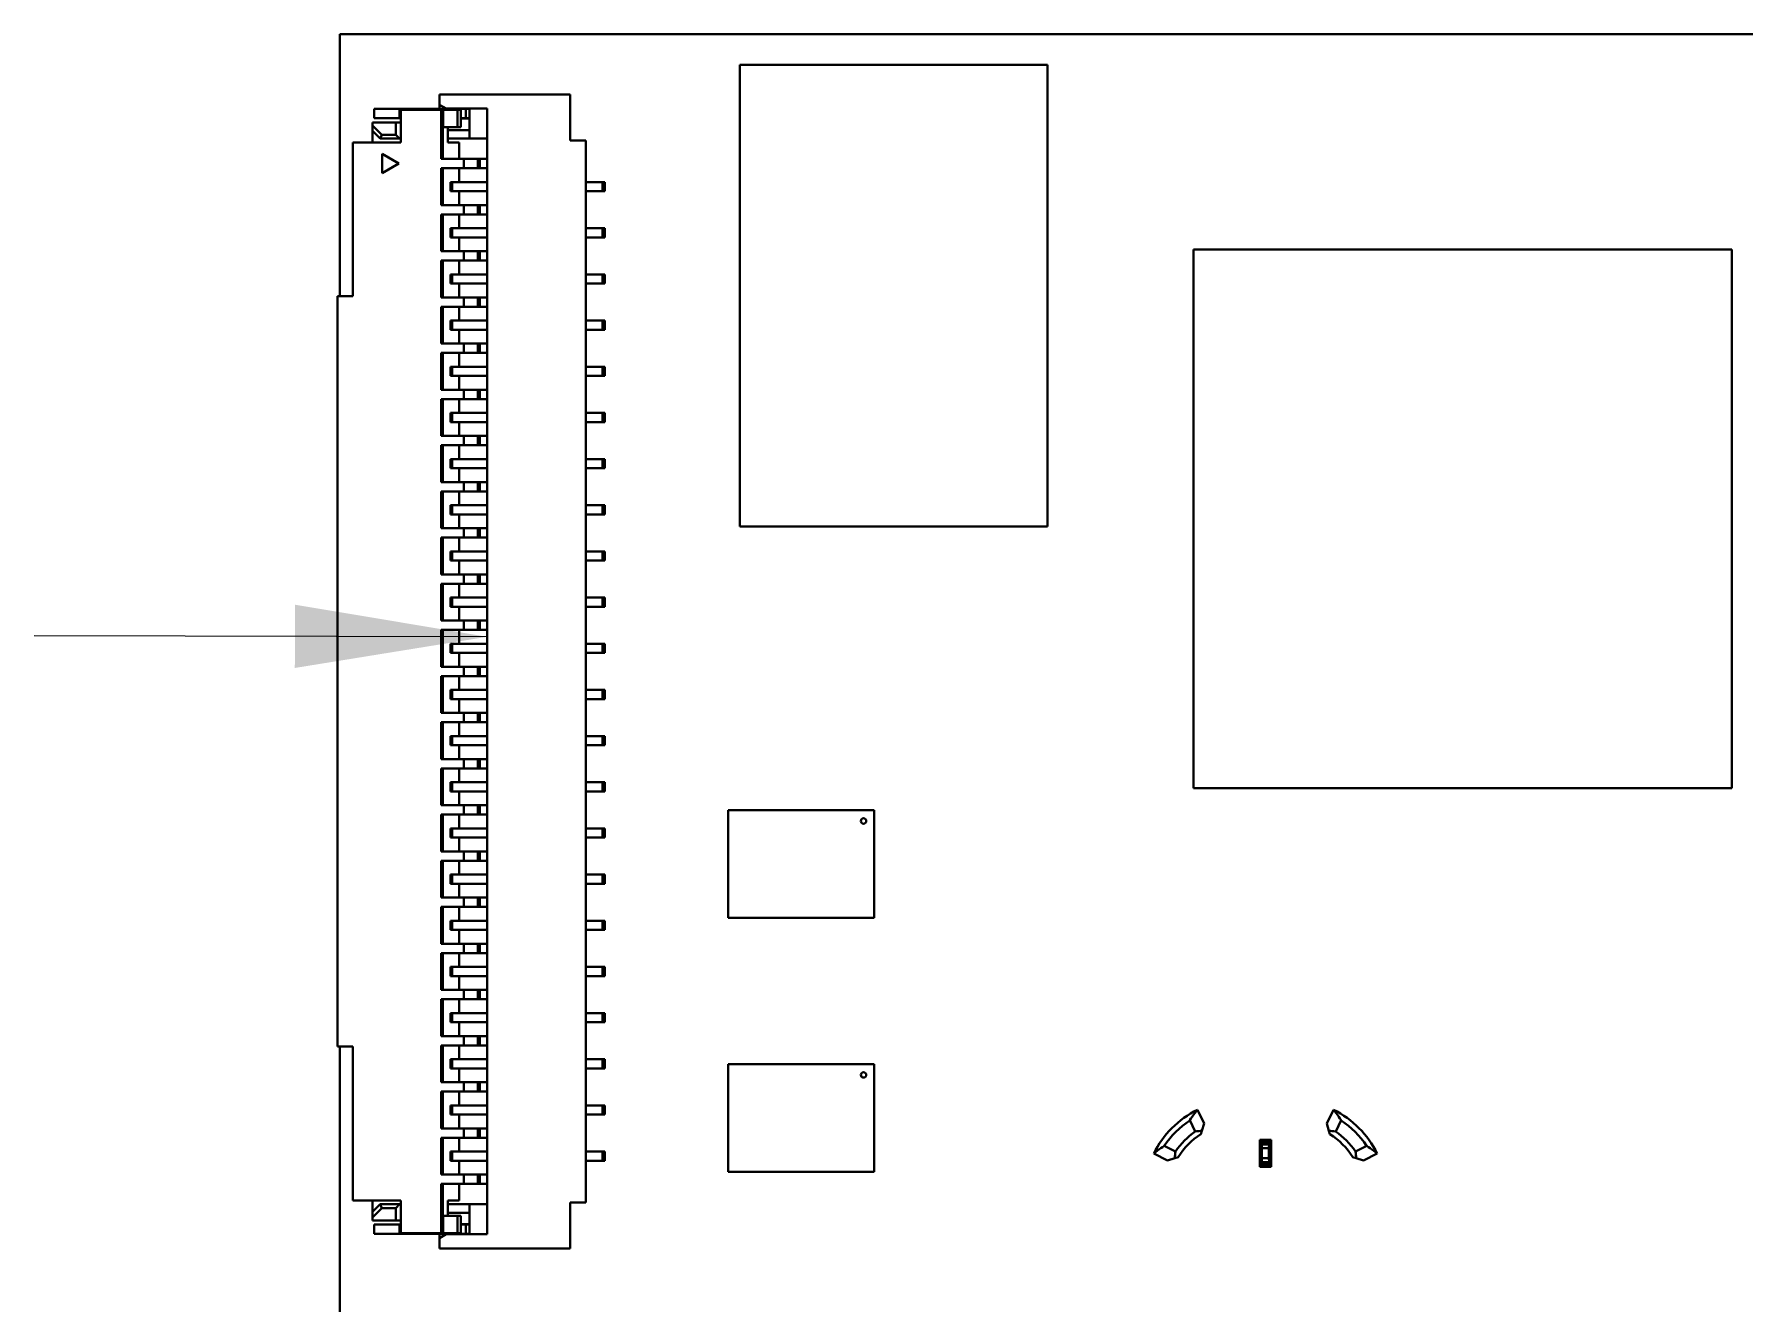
# Model space of a CAD drawing. Header units: millimetres. Extents: x 15 to 205, y 5 to 292.
# Drawn here: x 66.99 to 89.22, y 232.46 to 248.96 of the extents above; entities that cross this region are included whole.
import ezdxf

# ---------------------------------------------------------------- set-up
doc = ezdxf.new("R2010")
doc.units = ezdxf.units.MM
doc.layers.add('Annotations', color=7, linetype='Continuous')
doc.layers.add('Geometries', color=7, linetype='Continuous')
doc.dimstyles.new('ISO-25', dxfattribs={"dimtxt": 2.5, "dimasz": 2.5, "dimexe": 1.25, "dimexo": 0.625, "dimtad": 1, "dimtxsty": 'Standard', "dimcen": 2.5, "dimadec": 0, "dimazin": 0, "dimtfac": 1, "dimtmove": 0, "dimatfit": 3, "dimfxl": 1, "dimarcsym": 0})

msp = doc.modelspace()

# ---------------------------------------------------------------- linework, layer by layer
at = {"layer": 'Geometries', "linetype": 'Continuous', "lineweight": 40}
for p, q in [((70.957, 245.55), (70.957, 248.957)), ((70.957, 248.957), (94.957, 248.957)), ((80.157, 248.557), (76.157, 248.557)), ((76.157, 248.557), (76.157, 242.557)), ((80.157, 242.557), (80.157, 248.557)), ((72.255, 248.175), (73.955, 248.175)), ((72.255, 248.175), (72.255, 248.04)), ((73.955, 248.175), (73.955, 247.575)), ((71.734, 247.985), (71.405, 247.985)), ((71.405, 247.985), (71.405, 247.865)), ((71.734, 247.985), (71.762, 247.985)), ((71.734, 247.865), (71.734, 247.985)), ((71.762, 247.975), (71.75, 247.975)), ((71.75, 247.975), (71.75, 247.865)), ((71.893, 247.985), (71.762, 247.985)), ((71.762, 247.975), (71.762, 247.985)), ((71.893, 247.975), (71.762, 247.975)), ((71.893, 247.985), (71.922, 247.985)), ((71.893, 247.985), (71.893, 247.975)), ((71.922, 247.975), (71.893, 247.975)), ((72.255, 247.985), (71.922, 247.985)), ((71.922, 247.985), (71.922, 247.975)), ((72.276, 247.975), (71.922, 247.975)), ((72.255, 247.985), (72.255, 248.04)), ((72.255, 248.04), (72.342, 247.99)), ((72.342, 247.985), (72.255, 247.985)), ((72.299, 247.975), (72.276, 247.975)), ((72.276, 247.975), (72.276, 247.335)), ((72.303, 247.975), (72.299, 247.975)), ((72.3, 247.335), (72.299, 247.975)), ((72.488, 247.975), (72.303, 247.975)), ((72.303, 247.975), (72.303, 247.75)), ((72.342, 247.985), (72.342, 247.99)), ((72.645, 247.99), (72.342, 247.99)), ((72.504, 247.985), (72.342, 247.985)), ((72.504, 247.975), (72.488, 247.975)), ((72.488, 247.975), (72.488, 247.75)), ((72.596, 247.985), (72.504, 247.985)), ((72.504, 247.985), (72.504, 247.975)), ((72.53, 247.975), (72.504, 247.975)), ((72.53, 247.975), (72.53, 247.865)), ((72.645, 247.985), (72.596, 247.985)), ((72.596, 247.985), (72.596, 247.865)), ((72.875, 247.99), (72.645, 247.99)), ((72.645, 247.985), (72.645, 247.99)), ((72.645, 247.865), (72.645, 247.985)), ((72.875, 247.99), (72.875, 247.6)), ((71.385, 247.81), (71.685, 247.81)), ((71.385, 247.81), (71.385, 247.771)), ((71.385, 247.771), (71.506, 247.65)), ((71.385, 247.7), (71.385, 247.771)), ((71.734, 247.865), (71.405, 247.865)), ((71.685, 247.65), (71.685, 247.81)), ((71.685, 247.81), (71.75, 247.81)), ((71.75, 247.865), (71.734, 247.865)), ((71.75, 247.865), (71.75, 247.81)), ((71.75, 247.81), (71.75, 247.6)), ((72.361, 247.75), (72.303, 247.75)), ((72.488, 247.75), (72.361, 247.75)), ((72.361, 247.75), (72.361, 247.71)), ((72.53, 247.75), (72.488, 247.75)), ((72.596, 247.865), (72.53, 247.865)), ((72.53, 247.865), (72.53, 247.86)), ((72.645, 247.86), (72.53, 247.86)), ((72.53, 247.86), (72.53, 247.75)), ((72.645, 247.865), (72.596, 247.865)), ((72.645, 247.86), (72.645, 247.865)), ((72.645, 247.71), (72.645, 247.86)), ((71.385, 247.55), (71.128, 247.55)), ((71.128, 247.55), (71.128, 245.55)), ((71.385, 247.55), (71.385, 247.7)), ((71.385, 247.7), (71.485, 247.6)), ((71.75, 247.55), (71.385, 247.55)), ((71.485, 247.6), (71.506, 247.65)), ((71.735, 247.6), (71.485, 247.6)), ((71.685, 247.65), (71.506, 247.65)), ((71.685, 247.65), (71.735, 247.6)), ((71.735, 247.6), (71.75, 247.6)), ((71.75, 247.6), (71.75, 247.55)), ((72.361, 247.71), (72.361, 247.6)), ((72.361, 247.71), (72.645, 247.71)), ((72.361, 247.6), (72.645, 247.6)), ((72.361, 247.6), (72.361, 247.55)), ((72.51, 247.55), (72.361, 247.55)), ((72.51, 247.55), (72.51, 247.335)), ((72.645, 247.6), (72.645, 247.71)), ((72.645, 247.6), (72.875, 247.6)), ((72.875, 247.6), (72.875, 247.335)), ((74.155, 247.575), (73.955, 247.575)), ((74.155, 247.035), (74.155, 247.575)), ((71.51, 247.4), (71.51, 247.15)), ((71.727, 247.275), (71.51, 247.4)), ((72.3, 247.335), (72.276, 247.335)), ((72.51, 247.335), (72.3, 247.335)), ((72.573, 247.335), (72.51, 247.335)), ((72.752, 247.335), (72.573, 247.335)), ((72.573, 247.335), (72.573, 247.215)), ((72.778, 247.335), (72.752, 247.335)), ((72.752, 247.335), (72.752, 247.215)), ((72.875, 247.335), (72.778, 247.335)), ((72.778, 247.335), (72.778, 247.215)), ((72.875, 247.335), (72.875, 247.215)), ((71.51, 247.15), (71.727, 247.275)), ((72.276, 247.215), (72.276, 246.735)), ((72.3, 247.215), (72.276, 247.215)), ((72.3, 246.735), (72.3, 247.215)), ((72.51, 247.215), (72.3, 247.215)), ((72.573, 247.215), (72.51, 247.215)), ((72.51, 247.215), (72.51, 247.035)), ((72.752, 247.215), (72.573, 247.215)), ((72.778, 247.215), (72.752, 247.215)), ((72.875, 247.215), (72.778, 247.215)), ((72.875, 247.215), (72.875, 247.035)), ((72.42, 247.035), (72.398, 247.035)), ((72.398, 247.035), (72.398, 246.915)), ((72.42, 246.915), (72.398, 246.915)), ((72.51, 247.035), (72.42, 247.035)), ((72.42, 247.035), (72.42, 246.915)), ((72.51, 246.915), (72.42, 246.915)), ((72.875, 247.035), (72.51, 247.035)), ((72.875, 246.915), (72.51, 246.915)), ((72.51, 246.915), (72.51, 246.735)), ((72.875, 247.035), (72.875, 246.915)), ((72.875, 246.915), (72.875, 246.735)), ((74.155, 246.915), (74.155, 247.035)), ((74.372, 247.035), (74.155, 247.035)), ((74.372, 246.915), (74.155, 246.915)), ((74.155, 246.435), (74.155, 246.915)), ((74.405, 247.035), (74.372, 247.035)), ((74.372, 247.035), (74.372, 246.915)), ((74.405, 246.915), (74.372, 246.915)), ((74.405, 247.035), (74.405, 246.915)), ((72.3, 246.735), (72.276, 246.735)), ((72.3, 246.615), (72.276, 246.615)), ((72.276, 246.615), (72.276, 246.135)), ((72.51, 246.735), (72.3, 246.735)), ((72.3, 246.135), (72.3, 246.615)), ((72.51, 246.615), (72.3, 246.615)), ((72.573, 246.735), (72.51, 246.735)), ((72.573, 246.615), (72.51, 246.615)), ((72.51, 246.615), (72.51, 246.435)), ((72.752, 246.735), (72.573, 246.735)), ((72.573, 246.735), (72.573, 246.615)), ((72.752, 246.615), (72.573, 246.615)), ((72.778, 246.735), (72.752, 246.735)), ((72.752, 246.735), (72.752, 246.615)), ((72.778, 246.615), (72.752, 246.615)), ((72.875, 246.735), (72.778, 246.735)), ((72.778, 246.735), (72.778, 246.615)), ((72.875, 246.615), (72.778, 246.615)), ((72.875, 246.735), (72.875, 246.615)), ((72.875, 246.615), (72.875, 246.435)), ((72.42, 246.435), (72.398, 246.435)), ((72.398, 246.435), (72.398, 246.315)), ((72.51, 246.435), (72.42, 246.435)), ((72.42, 246.435), (72.42, 246.315)), ((72.875, 246.435), (72.51, 246.435)), ((72.875, 246.435), (72.875, 246.315)), ((74.372, 246.435), (74.155, 246.435)), ((74.155, 246.315), (74.155, 246.435)), ((74.405, 246.435), (74.372, 246.435)), ((74.372, 246.435), (74.372, 246.315)), ((74.405, 246.435), (74.405, 246.315)), ((72.42, 246.315), (72.398, 246.315)), ((72.51, 246.315), (72.42, 246.315)), ((72.875, 246.315), (72.51, 246.315)), ((72.51, 246.315), (72.51, 246.135)), ((72.875, 246.315), (72.875, 246.135)), ((74.372, 246.315), (74.155, 246.315)), ((74.155, 245.835), (74.155, 246.315)), ((74.405, 246.315), (74.372, 246.315)), ((72.3, 246.135), (72.276, 246.135)), ((72.276, 246.015), (72.276, 245.535)), ((72.3, 246.015), (72.276, 246.015)), ((72.51, 246.135), (72.3, 246.135)), ((72.3, 245.535), (72.3, 246.015)), ((72.51, 246.015), (72.3, 246.015)), ((72.573, 246.135), (72.51, 246.135)), ((72.573, 246.015), (72.51, 246.015)), ((72.51, 246.015), (72.51, 245.835)), ((72.752, 246.135), (72.573, 246.135)), ((72.573, 246.135), (72.573, 246.015)), ((72.752, 246.015), (72.573, 246.015)), ((72.778, 246.135), (72.752, 246.135)), ((72.752, 246.135), (72.752, 246.015)), ((72.778, 246.015), (72.752, 246.015)), ((72.875, 246.135), (72.778, 246.135)), ((72.778, 246.135), (72.778, 246.015)), ((72.875, 246.015), (72.778, 246.015)), ((72.875, 246.135), (72.875, 246.015)), ((72.875, 246.015), (72.875, 245.835)), ((82.057, 246.157), (82.057, 239.157)), ((89.057, 246.157), (82.057, 246.157)), ((89.057, 239.157), (89.057, 246.157)), ((72.398, 245.835), (72.398, 245.715)), ((72.42, 245.835), (72.398, 245.835)), ((72.42, 245.835), (72.42, 245.715)), ((72.51, 245.835), (72.42, 245.835)), ((72.875, 245.835), (72.51, 245.835)), ((72.875, 245.835), (72.875, 245.715)), ((74.372, 245.835), (74.155, 245.835)), ((74.155, 245.715), (74.155, 245.835)), ((74.405, 245.835), (74.372, 245.835)), ((74.372, 245.835), (74.372, 245.715)), ((74.405, 245.835), (74.405, 245.715)), ((70.928, 245.55), (70.957, 245.55)), ((70.928, 245.55), (70.928, 235.8)), ((70.957, 245.55), (71.128, 245.55)), ((72.3, 245.535), (72.276, 245.535)), ((72.51, 245.535), (72.3, 245.535)), ((72.42, 245.715), (72.398, 245.715)), ((72.51, 245.715), (72.42, 245.715)), ((72.875, 245.715), (72.51, 245.715)), ((72.51, 245.715), (72.51, 245.535)), ((72.573, 245.535), (72.51, 245.535)), ((72.573, 245.535), (72.573, 245.415)), ((72.752, 245.535), (72.573, 245.535)), ((72.778, 245.535), (72.752, 245.535)), ((72.752, 245.535), (72.752, 245.415)), ((72.875, 245.535), (72.778, 245.535)), ((72.778, 245.535), (72.778, 245.415)), ((72.875, 245.715), (72.875, 245.535)), ((72.875, 245.535), (72.875, 245.415)), ((74.155, 245.235), (74.155, 245.715)), ((74.372, 245.715), (74.155, 245.715)), ((74.405, 245.715), (74.372, 245.715)), ((72.276, 245.415), (72.276, 244.935)), ((72.3, 245.415), (72.276, 245.415)), ((72.51, 245.415), (72.3, 245.415)), ((72.3, 244.935), (72.3, 245.415)), ((72.573, 245.415), (72.51, 245.415)), ((72.51, 245.415), (72.51, 245.235)), ((72.752, 245.415), (72.573, 245.415)), ((72.778, 245.415), (72.752, 245.415)), ((72.875, 245.415), (72.778, 245.415)), ((72.875, 245.415), (72.875, 245.235)), ((72.42, 245.235), (72.398, 245.235)), ((72.398, 245.235), (72.398, 245.115)), ((72.42, 245.115), (72.398, 245.115)), ((72.42, 245.235), (72.42, 245.115)), ((72.51, 245.235), (72.42, 245.235)), ((72.51, 245.115), (72.42, 245.115)), ((72.875, 245.235), (72.51, 245.235)), ((72.875, 245.115), (72.51, 245.115)), ((72.51, 245.115), (72.51, 244.935)), ((72.875, 245.235), (72.875, 245.115)), ((72.875, 245.115), (72.875, 244.935)), ((74.372, 245.235), (74.155, 245.235)), ((74.155, 245.115), (74.155, 245.235)), ((74.372, 245.115), (74.155, 245.115)), ((74.155, 244.635), (74.155, 245.115)), ((74.405, 245.235), (74.372, 245.235)), ((74.372, 245.235), (74.372, 245.115)), ((74.405, 245.115), (74.372, 245.115)), ((74.405, 245.235), (74.405, 245.115)), ((72.3, 244.935), (72.276, 244.935)), ((72.51, 244.935), (72.3, 244.935)), ((72.573, 244.935), (72.51, 244.935)), ((72.573, 244.935), (72.573, 244.815)), ((72.752, 244.935), (72.573, 244.935)), ((72.778, 244.935), (72.752, 244.935)), ((72.752, 244.935), (72.752, 244.815)), ((72.875, 244.935), (72.778, 244.935)), ((72.778, 244.935), (72.778, 244.815)), ((72.875, 244.935), (72.875, 244.815)), ((72.276, 244.815), (72.276, 244.335)), ((72.3, 244.815), (72.276, 244.815)), ((72.51, 244.815), (72.3, 244.815)), ((72.3, 244.335), (72.3, 244.815)), ((72.42, 244.635), (72.398, 244.635)), ((72.398, 244.635), (72.398, 244.515)), ((72.51, 244.635), (72.42, 244.635)), ((72.42, 244.635), (72.42, 244.515)), ((72.573, 244.815), (72.51, 244.815)), ((72.51, 244.815), (72.51, 244.635)), ((72.875, 244.635), (72.51, 244.635)), ((72.752, 244.815), (72.573, 244.815)), ((72.778, 244.815), (72.752, 244.815)), ((72.875, 244.815), (72.778, 244.815)), ((72.875, 244.815), (72.875, 244.635)), ((72.875, 244.635), (72.875, 244.515)), ((74.372, 244.635), (74.155, 244.635)), ((74.155, 244.515), (74.155, 244.635)), ((74.405, 244.635), (74.372, 244.635)), ((74.372, 244.635), (74.372, 244.515)), ((74.405, 244.635), (74.405, 244.515)), ((72.42, 244.515), (72.398, 244.515)), ((72.51, 244.515), (72.42, 244.515)), ((72.51, 244.515), (72.51, 244.335)), ((72.875, 244.515), (72.51, 244.515)), ((72.875, 244.515), (72.875, 244.335)), ((74.372, 244.515), (74.155, 244.515)), ((74.155, 244.035), (74.155, 244.515)), ((74.405, 244.515), (74.372, 244.515)), ((72.3, 244.335), (72.276, 244.335)), ((72.3, 244.215), (72.276, 244.215)), ((72.276, 244.215), (72.276, 243.735)), ((72.51, 244.335), (72.3, 244.335)), ((72.3, 243.735), (72.3, 244.215)), ((72.51, 244.215), (72.3, 244.215)), ((72.573, 244.335), (72.51, 244.335)), ((72.573, 244.215), (72.51, 244.215)), ((72.51, 244.215), (72.51, 244.035)), ((72.752, 244.335), (72.573, 244.335)), ((72.573, 244.335), (72.573, 244.215)), ((72.752, 244.215), (72.573, 244.215)), ((72.778, 244.335), (72.752, 244.335)), ((72.752, 244.335), (72.752, 244.215)), ((72.778, 244.215), (72.752, 244.215)), ((72.778, 244.335), (72.778, 244.215)), ((72.875, 244.335), (72.778, 244.335)), ((72.875, 244.215), (72.778, 244.215)), ((72.875, 244.335), (72.875, 244.215)), ((72.875, 244.215), (72.875, 244.035)), ((72.42, 244.035), (72.398, 244.035)), ((72.398, 244.035), (72.398, 243.915)), ((72.51, 244.035), (72.42, 244.035)), ((72.42, 244.035), (72.42, 243.915)), ((72.875, 244.035), (72.51, 244.035)), ((72.875, 244.035), (72.875, 243.915)), ((74.372, 244.035), (74.155, 244.035)), ((74.155, 243.915), (74.155, 244.035)), ((74.372, 244.035), (74.372, 243.915)), ((74.405, 244.035), (74.372, 244.035)), ((74.405, 244.035), (74.405, 243.915)), ((72.3, 243.735), (72.276, 243.735)), ((72.51, 243.735), (72.3, 243.735)), ((72.42, 243.915), (72.398, 243.915)), ((72.51, 243.915), (72.42, 243.915)), ((72.875, 243.915), (72.51, 243.915)), ((72.51, 243.915), (72.51, 243.735)), ((72.573, 243.735), (72.51, 243.735)), ((72.752, 243.735), (72.573, 243.735)), ((72.573, 243.735), (72.573, 243.615)), ((72.778, 243.735), (72.752, 243.735)), ((72.752, 243.735), (72.752, 243.615)), ((72.778, 243.735), (72.778, 243.615)), ((72.875, 243.735), (72.778, 243.735)), ((72.875, 243.915), (72.875, 243.735)), ((72.875, 243.735), (72.875, 243.615)), ((74.372, 243.915), (74.155, 243.915)), ((74.155, 243.435), (74.155, 243.915)), ((74.405, 243.915), (74.372, 243.915)), ((72.276, 243.615), (72.276, 243.135)), ((72.3, 243.615), (72.276, 243.615)), ((72.3, 243.135), (72.3, 243.615)), ((72.51, 243.615), (72.3, 243.615)), ((72.573, 243.615), (72.51, 243.615)), ((72.51, 243.615), (72.51, 243.435)), ((72.752, 243.615), (72.573, 243.615)), ((72.778, 243.615), (72.752, 243.615)), ((72.875, 243.615), (72.778, 243.615)), ((72.875, 243.615), (72.875, 243.435)), ((72.398, 243.435), (72.398, 243.315)), ((72.42, 243.435), (72.398, 243.435)), ((72.42, 243.315), (72.398, 243.315)), ((72.51, 243.435), (72.42, 243.435)), ((72.42, 243.435), (72.42, 243.315)), ((72.51, 243.315), (72.42, 243.315)), ((72.875, 243.435), (72.51, 243.435)), ((72.875, 243.315), (72.51, 243.315)), ((72.51, 243.315), (72.51, 243.135)), ((72.875, 243.435), (72.875, 243.315)), ((72.875, 243.315), (72.875, 243.135)), ((74.372, 243.435), (74.155, 243.435)), ((74.155, 243.315), (74.155, 243.435)), ((74.372, 243.315), (74.155, 243.315)), ((74.155, 242.835), (74.155, 243.315)), ((74.405, 243.435), (74.372, 243.435)), ((74.372, 243.435), (74.372, 243.315)), ((74.405, 243.315), (74.372, 243.315)), ((74.405, 243.435), (74.405, 243.315)), ((72.3, 243.135), (72.276, 243.135)), ((72.51, 243.135), (72.3, 243.135)), ((72.573, 243.135), (72.51, 243.135)), ((72.752, 243.135), (72.573, 243.135)), ((72.573, 243.135), (72.573, 243.015)), ((72.778, 243.135), (72.752, 243.135)), ((72.752, 243.135), (72.752, 243.015)), ((72.875, 243.135), (72.778, 243.135)), ((72.778, 243.135), (72.778, 243.015)), ((72.875, 243.135), (72.875, 243.015)), ((72.3, 243.015), (72.276, 243.015)), ((72.276, 243.015), (72.276, 242.535)), ((72.51, 243.015), (72.3, 243.015)), ((72.3, 242.535), (72.3, 243.015)), ((72.42, 242.835), (72.398, 242.835)), ((72.398, 242.835), (72.398, 242.715)), ((72.51, 242.835), (72.42, 242.835)), ((72.42, 242.835), (72.42, 242.715)), ((72.573, 243.015), (72.51, 243.015)), ((72.51, 243.015), (72.51, 242.835)), ((72.875, 242.835), (72.51, 242.835)), ((72.752, 243.015), (72.573, 243.015)), ((72.778, 243.015), (72.752, 243.015)), ((72.875, 243.015), (72.778, 243.015)), ((72.875, 243.015), (72.875, 242.835)), ((72.875, 242.835), (72.875, 242.715)), ((74.372, 242.835), (74.155, 242.835)), ((74.155, 242.715), (74.155, 242.835)), ((74.405, 242.835), (74.372, 242.835)), ((74.372, 242.835), (74.372, 242.715)), ((74.405, 242.835), (74.405, 242.715)), ((72.42, 242.715), (72.398, 242.715)), ((72.51, 242.715), (72.42, 242.715)), ((72.875, 242.715), (72.51, 242.715)), ((72.51, 242.715), (72.51, 242.535)), ((72.875, 242.715), (72.875, 242.535)), ((74.372, 242.715), (74.155, 242.715)), ((74.155, 242.235), (74.155, 242.715)), ((74.405, 242.715), (74.372, 242.715)), ((72.3, 242.535), (72.276, 242.535)), ((72.3, 242.415), (72.276, 242.415)), ((72.276, 242.415), (72.276, 241.935)), ((72.51, 242.535), (72.3, 242.535)), ((72.3, 241.935), (72.3, 242.415)), ((72.51, 242.415), (72.3, 242.415)), ((72.573, 242.535), (72.51, 242.535)), ((72.573, 242.415), (72.51, 242.415)), ((72.51, 242.415), (72.51, 242.235)), ((72.752, 242.535), (72.573, 242.535)), ((72.573, 242.535), (72.573, 242.415)), ((72.752, 242.415), (72.573, 242.415)), ((72.778, 242.535), (72.752, 242.535)), ((72.752, 242.535), (72.752, 242.415)), ((72.778, 242.415), (72.752, 242.415)), ((72.778, 242.535), (72.778, 242.415)), ((72.875, 242.535), (72.778, 242.535)), ((72.875, 242.415), (72.778, 242.415)), ((72.875, 242.535), (72.875, 242.415)), ((72.875, 242.415), (72.875, 242.235)), ((76.157, 242.557), (80.157, 242.557)), ((72.42, 242.235), (72.398, 242.235)), ((72.398, 242.235), (72.398, 242.115)), ((72.51, 242.235), (72.42, 242.235)), ((72.42, 242.235), (72.42, 242.115)), ((72.875, 242.235), (72.51, 242.235)), ((72.875, 242.235), (72.875, 242.115)), ((74.372, 242.235), (74.155, 242.235)), ((74.155, 242.115), (74.155, 242.235)), ((74.405, 242.235), (74.372, 242.235)), ((74.372, 242.235), (74.372, 242.115)), ((74.405, 242.235), (74.405, 242.115)), ((72.42, 242.115), (72.398, 242.115)), ((72.51, 242.115), (72.42, 242.115)), ((72.875, 242.115), (72.51, 242.115)), ((72.51, 242.115), (72.51, 241.935)), ((72.875, 242.115), (72.875, 241.935)), ((74.372, 242.115), (74.155, 242.115)), ((74.155, 241.635), (74.155, 242.115)), ((74.405, 242.115), (74.372, 242.115)), ((72.3, 241.935), (72.276, 241.935)), ((72.3, 241.815), (72.276, 241.815)), ((72.276, 241.815), (72.276, 241.335)), ((72.51, 241.935), (72.3, 241.935)), ((72.51, 241.815), (72.3, 241.815)), ((72.3, 241.335), (72.3, 241.815)), ((72.573, 241.935), (72.51, 241.935)), ((72.573, 241.815), (72.51, 241.815)), ((72.51, 241.815), (72.51, 241.635)), ((72.752, 241.935), (72.573, 241.935)), ((72.573, 241.935), (72.573, 241.815)), ((72.752, 241.815), (72.573, 241.815)), ((72.778, 241.935), (72.752, 241.935)), ((72.752, 241.935), (72.752, 241.815)), ((72.778, 241.815), (72.752, 241.815)), ((72.778, 241.935), (72.778, 241.815)), ((72.875, 241.935), (72.778, 241.935)), ((72.875, 241.815), (72.778, 241.815)), ((72.875, 241.935), (72.875, 241.815)), ((72.875, 241.815), (72.875, 241.635)), ((72.42, 241.635), (72.398, 241.635)), ((72.398, 241.635), (72.398, 241.515)), ((72.42, 241.515), (72.398, 241.515)), ((72.51, 241.635), (72.42, 241.635)), ((72.42, 241.635), (72.42, 241.515)), ((72.51, 241.515), (72.42, 241.515)), ((72.875, 241.635), (72.51, 241.635)), ((72.875, 241.515), (72.51, 241.515)), ((72.51, 241.515), (72.51, 241.335)), ((72.875, 241.635), (72.875, 241.515)), ((72.875, 241.515), (72.875, 241.335)), ((74.372, 241.635), (74.155, 241.635)), ((74.155, 241.515), (74.155, 241.635)), ((74.372, 241.515), (74.155, 241.515)), ((74.155, 241.035), (74.155, 241.515)), ((74.372, 241.635), (74.372, 241.515)), ((74.405, 241.635), (74.372, 241.635)), ((74.405, 241.515), (74.372, 241.515)), ((74.405, 241.635), (74.405, 241.515)), ((72.3, 241.335), (72.276, 241.335)), ((72.51, 241.335), (72.3, 241.335)), ((72.573, 241.335), (72.51, 241.335)), ((72.752, 241.335), (72.573, 241.335)), ((72.573, 241.335), (72.573, 241.215)), ((72.778, 241.335), (72.752, 241.335)), ((72.752, 241.335), (72.752, 241.215)), ((72.875, 241.335), (72.778, 241.335)), ((72.778, 241.335), (72.778, 241.215)), ((72.875, 241.335), (72.875, 241.215)), ((72.3, 241.215), (72.276, 241.215)), ((72.276, 241.215), (72.276, 240.735)), ((72.51, 241.215), (72.3, 241.215)), ((72.3, 240.735), (72.3, 241.215)), ((72.573, 241.215), (72.51, 241.215)), ((72.51, 241.215), (72.51, 241.035)), ((72.752, 241.215), (72.573, 241.215)), ((72.778, 241.215), (72.752, 241.215)), ((72.875, 241.215), (72.778, 241.215)), ((72.875, 241.215), (72.875, 241.035)), ((72.398, 241.035), (72.398, 240.915)), ((72.42, 241.035), (72.398, 241.035)), ((72.42, 240.915), (72.398, 240.915)), ((72.42, 241.035), (72.42, 240.915)), ((72.51, 241.035), (72.42, 241.035)), ((72.51, 240.915), (72.42, 240.915)), ((72.875, 241.035), (72.51, 241.035)), ((72.875, 240.915), (72.51, 240.915)), ((72.51, 240.915), (72.51, 240.735)), ((72.875, 241.035), (72.875, 240.915)), ((72.875, 240.915), (72.875, 240.735)), ((74.372, 241.035), (74.155, 241.035)), ((74.155, 240.915), (74.155, 241.035)), ((74.372, 240.915), (74.155, 240.915)), ((74.155, 240.435), (74.155, 240.915)), ((74.372, 241.035), (74.372, 240.915)), ((74.405, 241.035), (74.372, 241.035)), ((74.405, 240.915), (74.372, 240.915)), ((74.405, 241.035), (74.405, 240.915)), ((72.3, 240.735), (72.276, 240.735)), ((72.3, 240.615), (72.276, 240.615)), ((72.276, 240.615), (72.276, 240.135)), ((72.51, 240.735), (72.3, 240.735)), ((72.51, 240.615), (72.3, 240.615)), ((72.3, 240.135), (72.3, 240.615)), ((72.573, 240.735), (72.51, 240.735)), ((72.573, 240.615), (72.51, 240.615)), ((72.51, 240.615), (72.51, 240.435)), ((72.752, 240.735), (72.573, 240.735)), ((72.573, 240.735), (72.573, 240.615)), ((72.752, 240.615), (72.573, 240.615)), ((72.778, 240.735), (72.752, 240.735)), ((72.752, 240.735), (72.752, 240.615)), ((72.778, 240.615), (72.752, 240.615)), ((72.875, 240.735), (72.778, 240.735)), ((72.778, 240.735), (72.778, 240.615)), ((72.875, 240.615), (72.778, 240.615)), ((72.875, 240.735), (72.875, 240.615)), ((72.875, 240.615), (72.875, 240.435)), ((72.42, 240.435), (72.398, 240.435)), ((72.398, 240.435), (72.398, 240.315)), ((72.51, 240.435), (72.42, 240.435)), ((72.42, 240.435), (72.42, 240.315)), ((72.875, 240.435), (72.51, 240.435)), ((72.875, 240.435), (72.875, 240.315)), ((74.372, 240.435), (74.155, 240.435)), ((74.155, 240.315), (74.155, 240.435)), ((74.372, 240.435), (74.372, 240.315)), ((74.405, 240.435), (74.372, 240.435)), ((74.405, 240.435), (74.405, 240.315)), ((72.42, 240.315), (72.398, 240.315)), ((72.51, 240.315), (72.42, 240.315)), ((72.875, 240.315), (72.51, 240.315)), ((72.51, 240.315), (72.51, 240.135)), ((72.875, 240.315), (72.875, 240.135)), ((74.372, 240.315), (74.155, 240.315)), ((74.155, 239.835), (74.155, 240.315)), ((74.405, 240.315), (74.372, 240.315)), ((72.3, 240.135), (72.276, 240.135)), ((72.3, 240.015), (72.276, 240.015)), ((72.276, 240.015), (72.276, 239.535)), ((72.51, 240.135), (72.3, 240.135)), ((72.51, 240.015), (72.3, 240.015)), ((72.3, 239.535), (72.3, 240.015)), ((72.573, 240.135), (72.51, 240.135)), ((72.573, 240.015), (72.51, 240.015)), ((72.51, 240.015), (72.51, 239.835)), ((72.573, 240.135), (72.573, 240.015)), ((72.752, 240.135), (72.573, 240.135)), ((72.752, 240.015), (72.573, 240.015)), ((72.778, 240.135), (72.752, 240.135)), ((72.752, 240.135), (72.752, 240.015)), ((72.778, 240.015), (72.752, 240.015)), ((72.875, 240.135), (72.778, 240.135)), ((72.778, 240.135), (72.778, 240.015)), ((72.875, 240.015), (72.778, 240.015)), ((72.875, 240.135), (72.875, 240.015)), ((72.875, 240.015), (72.875, 239.835)), ((72.42, 239.835), (72.398, 239.835)), ((72.398, 239.835), (72.398, 239.715)), ((72.51, 239.835), (72.42, 239.835)), ((72.42, 239.835), (72.42, 239.715)), ((72.875, 239.835), (72.51, 239.835)), ((72.875, 239.835), (72.875, 239.715)), ((74.372, 239.835), (74.155, 239.835)), ((74.155, 239.715), (74.155, 239.835)), ((74.405, 239.835), (74.372, 239.835)), ((74.372, 239.835), (74.372, 239.715)), ((74.405, 239.835), (74.405, 239.715)), ((72.3, 239.535), (72.276, 239.535)), ((72.51, 239.535), (72.3, 239.535)), ((72.42, 239.715), (72.398, 239.715)), ((72.51, 239.715), (72.42, 239.715)), ((72.875, 239.715), (72.51, 239.715)), ((72.51, 239.715), (72.51, 239.535)), ((72.573, 239.535), (72.51, 239.535)), ((72.752, 239.535), (72.573, 239.535)), ((72.573, 239.535), (72.573, 239.415)), ((72.752, 239.535), (72.752, 239.415)), ((72.778, 239.535), (72.752, 239.535)), ((72.778, 239.535), (72.778, 239.415)), ((72.875, 239.535), (72.778, 239.535)), ((72.875, 239.715), (72.875, 239.535)), ((72.875, 239.535), (72.875, 239.415)), ((74.372, 239.715), (74.155, 239.715)), ((74.155, 239.235), (74.155, 239.715)), ((74.405, 239.715), (74.372, 239.715)), ((72.276, 239.415), (72.276, 238.935)), ((72.3, 239.415), (72.276, 239.415)), ((72.3, 238.935), (72.3, 239.415)), ((72.51, 239.415), (72.3, 239.415)), ((72.573, 239.415), (72.51, 239.415)), ((72.51, 239.415), (72.51, 239.235)), ((72.752, 239.415), (72.573, 239.415)), ((72.778, 239.415), (72.752, 239.415)), ((72.875, 239.415), (72.778, 239.415)), ((72.875, 239.415), (72.875, 239.235)), ((72.42, 239.235), (72.398, 239.235)), ((72.398, 239.235), (72.398, 239.115)), ((72.42, 239.115), (72.398, 239.115)), ((72.42, 239.235), (72.42, 239.115)), ((72.51, 239.235), (72.42, 239.235)), ((72.51, 239.115), (72.42, 239.115)), ((72.875, 239.235), (72.51, 239.235)), ((72.875, 239.115), (72.51, 239.115)), ((72.51, 239.115), (72.51, 238.935)), ((72.875, 239.235), (72.875, 239.115)), ((72.875, 239.115), (72.875, 238.935)), ((74.372, 239.235), (74.155, 239.235)), ((74.155, 239.115), (74.155, 239.235)), ((74.372, 239.115), (74.155, 239.115)), ((74.155, 238.635), (74.155, 239.115)), ((74.405, 239.235), (74.372, 239.235)), ((74.372, 239.235), (74.372, 239.115)), ((74.405, 239.115), (74.372, 239.115)), ((74.405, 239.235), (74.405, 239.115)), ((82.057, 239.157), (89.057, 239.157)), ((72.3, 238.935), (72.276, 238.935)), ((72.51, 238.935), (72.3, 238.935)), ((72.573, 238.935), (72.51, 238.935)), ((72.752, 238.935), (72.573, 238.935)), ((72.573, 238.935), (72.573, 238.815)), ((72.778, 238.935), (72.752, 238.935)), ((72.752, 238.935), (72.752, 238.815)), ((72.778, 238.935), (72.778, 238.815)), ((72.875, 238.935), (72.778, 238.935)), ((72.875, 238.935), (72.875, 238.815)), ((77.907, 238.871), (76.007, 238.871)), ((76.007, 238.871), (76.007, 237.471)), ((77.907, 237.471), (77.907, 238.871)), ((72.276, 238.815), (72.276, 238.335)), ((72.3, 238.815), (72.276, 238.815)), ((72.51, 238.815), (72.3, 238.815)), ((72.3, 238.335), (72.3, 238.815)), ((72.398, 238.635), (72.398, 238.515)), ((72.42, 238.635), (72.398, 238.635)), ((72.51, 238.635), (72.42, 238.635)), ((72.42, 238.635), (72.42, 238.515)), ((72.573, 238.815), (72.51, 238.815)), ((72.51, 238.815), (72.51, 238.635)), ((72.875, 238.635), (72.51, 238.635)), ((72.752, 238.815), (72.573, 238.815)), ((72.778, 238.815), (72.752, 238.815)), ((72.875, 238.815), (72.778, 238.815)), ((72.875, 238.815), (72.875, 238.635)), ((72.875, 238.635), (72.875, 238.515)), ((74.372, 238.635), (74.155, 238.635)), ((74.155, 238.515), (74.155, 238.635)), ((74.405, 238.635), (74.372, 238.635)), ((74.372, 238.635), (74.372, 238.515)), ((74.405, 238.635), (74.405, 238.515)), ((72.42, 238.515), (72.398, 238.515)), ((72.51, 238.515), (72.42, 238.515)), ((72.875, 238.515), (72.51, 238.515)), ((72.51, 238.515), (72.51, 238.335)), ((72.875, 238.515), (72.875, 238.335)), ((74.372, 238.515), (74.155, 238.515)), ((74.155, 238.035), (74.155, 238.515)), ((74.405, 238.515), (74.372, 238.515)), ((72.3, 238.335), (72.276, 238.335)), ((72.276, 238.215), (72.276, 237.735)), ((72.3, 238.215), (72.276, 238.215)), ((72.51, 238.335), (72.3, 238.335)), ((72.51, 238.215), (72.3, 238.215)), ((72.3, 237.735), (72.3, 238.215)), ((72.573, 238.335), (72.51, 238.335)), ((72.51, 238.215), (72.51, 238.035)), ((72.573, 238.215), (72.51, 238.215)), ((72.752, 238.335), (72.573, 238.335)), ((72.573, 238.335), (72.573, 238.215)), ((72.752, 238.215), (72.573, 238.215)), ((72.752, 238.335), (72.752, 238.215)), ((72.778, 238.335), (72.752, 238.335)), ((72.778, 238.215), (72.752, 238.215)), ((72.875, 238.335), (72.778, 238.335)), ((72.778, 238.335), (72.778, 238.215)), ((72.875, 238.215), (72.778, 238.215)), ((72.875, 238.335), (72.875, 238.215)), ((72.875, 238.215), (72.875, 238.035)), ((72.42, 238.035), (72.398, 238.035)), ((72.398, 238.035), (72.398, 237.915)), ((72.51, 238.035), (72.42, 238.035)), ((72.42, 238.035), (72.42, 237.915)), ((72.875, 238.035), (72.51, 238.035)), ((72.875, 238.035), (72.875, 237.915)), ((74.155, 237.915), (74.155, 238.035)), ((74.372, 238.035), (74.155, 238.035)), ((74.405, 238.035), (74.372, 238.035)), ((74.372, 238.035), (74.372, 237.915)), ((74.405, 238.035), (74.405, 237.915)), ((72.3, 237.735), (72.276, 237.735)), ((72.51, 237.735), (72.3, 237.735)), ((72.42, 237.915), (72.398, 237.915)), ((72.51, 237.915), (72.42, 237.915)), ((72.875, 237.915), (72.51, 237.915)), ((72.51, 237.915), (72.51, 237.735)), ((72.573, 237.735), (72.51, 237.735)), ((72.752, 237.735), (72.573, 237.735)), ((72.573, 237.735), (72.573, 237.615)), ((72.778, 237.735), (72.752, 237.735)), ((72.752, 237.735), (72.752, 237.615)), ((72.875, 237.735), (72.778, 237.735)), ((72.778, 237.735), (72.778, 237.615)), ((72.875, 237.915), (72.875, 237.735)), ((72.875, 237.735), (72.875, 237.615)), ((74.372, 237.915), (74.155, 237.915)), ((74.155, 237.435), (74.155, 237.915)), ((74.405, 237.915), (74.372, 237.915)), ((72.276, 237.615), (72.276, 237.135)), ((72.3, 237.615), (72.276, 237.615)), ((72.51, 237.615), (72.3, 237.615)), ((72.3, 237.135), (72.3, 237.615)), ((72.573, 237.615), (72.51, 237.615)), ((72.51, 237.615), (72.51, 237.435)), ((72.752, 237.615), (72.573, 237.615)), ((72.778, 237.615), (72.752, 237.615)), ((72.875, 237.615), (72.778, 237.615)), ((72.875, 237.615), (72.875, 237.435)), ((72.42, 237.435), (72.398, 237.435)), ((72.398, 237.435), (72.398, 237.315)), ((72.42, 237.315), (72.398, 237.315)), ((72.51, 237.435), (72.42, 237.435)), ((72.42, 237.435), (72.42, 237.315)), ((72.51, 237.315), (72.42, 237.315)), ((72.875, 237.435), (72.51, 237.435)), ((72.875, 237.315), (72.51, 237.315)), ((72.51, 237.315), (72.51, 237.135)), ((72.875, 237.435), (72.875, 237.315)), ((72.875, 237.315), (72.875, 237.135)), ((74.372, 237.435), (74.155, 237.435)), ((74.155, 237.315), (74.155, 237.435)), ((74.372, 237.315), (74.155, 237.315)), ((74.155, 236.835), (74.155, 237.315)), ((74.372, 237.435), (74.372, 237.315)), ((74.405, 237.435), (74.372, 237.435)), ((74.405, 237.315), (74.372, 237.315)), ((74.405, 237.435), (74.405, 237.315)), ((76.007, 237.471), (77.907, 237.471)), ((72.3, 237.135), (72.276, 237.135)), ((72.51, 237.135), (72.3, 237.135)), ((72.573, 237.135), (72.51, 237.135)), ((72.752, 237.135), (72.573, 237.135)), ((72.573, 237.135), (72.573, 237.015)), ((72.778, 237.135), (72.752, 237.135)), ((72.752, 237.135), (72.752, 237.015)), ((72.875, 237.135), (72.778, 237.135)), ((72.778, 237.135), (72.778, 237.015)), ((72.875, 237.135), (72.875, 237.015)), ((72.276, 237.015), (72.276, 236.535)), ((72.3, 237.015), (72.276, 237.015)), ((72.51, 237.015), (72.3, 237.015)), ((72.3, 236.535), (72.3, 237.015)), ((72.398, 236.835), (72.398, 236.715)), ((72.42, 236.835), (72.398, 236.835)), ((72.51, 236.835), (72.42, 236.835)), ((72.42, 236.835), (72.42, 236.715)), ((72.573, 237.015), (72.51, 237.015)), ((72.51, 237.015), (72.51, 236.835)), ((72.875, 236.835), (72.51, 236.835)), ((72.752, 237.015), (72.573, 237.015)), ((72.778, 237.015), (72.752, 237.015)), ((72.875, 237.015), (72.778, 237.015)), ((72.875, 237.015), (72.875, 236.835)), ((72.875, 236.835), (72.875, 236.715)), ((74.372, 236.835), (74.155, 236.835)), ((74.155, 236.715), (74.155, 236.835)), ((74.372, 236.835), (74.372, 236.715)), ((74.405, 236.835), (74.372, 236.835)), ((74.405, 236.835), (74.405, 236.715)), ((72.42, 236.715), (72.398, 236.715)), ((72.51, 236.715), (72.42, 236.715)), ((72.875, 236.715), (72.51, 236.715)), ((72.51, 236.715), (72.51, 236.535)), ((72.875, 236.715), (72.875, 236.535)), ((74.372, 236.715), (74.155, 236.715)), ((74.155, 236.235), (74.155, 236.715)), ((74.405, 236.715), (74.372, 236.715)), ((72.3, 236.535), (72.276, 236.535)), ((72.3, 236.415), (72.276, 236.415)), ((72.276, 236.415), (72.276, 235.935)), ((72.51, 236.535), (72.3, 236.535)), ((72.3, 235.935), (72.3, 236.415)), ((72.51, 236.415), (72.3, 236.415)), ((72.573, 236.535), (72.51, 236.535)), ((72.573, 236.415), (72.51, 236.415)), ((72.51, 236.415), (72.51, 236.235)), ((72.752, 236.535), (72.573, 236.535)), ((72.573, 236.535), (72.573, 236.415)), ((72.752, 236.415), (72.573, 236.415)), ((72.752, 236.535), (72.752, 236.415)), ((72.778, 236.535), (72.752, 236.535)), ((72.778, 236.415), (72.752, 236.415)), ((72.778, 236.535), (72.778, 236.415)), ((72.875, 236.535), (72.778, 236.535)), ((72.875, 236.415), (72.778, 236.415)), ((72.875, 236.535), (72.875, 236.415)), ((72.875, 236.415), (72.875, 236.235)), ((72.42, 236.235), (72.398, 236.235)), ((72.398, 236.235), (72.398, 236.115)), ((72.51, 236.235), (72.42, 236.235)), ((72.42, 236.235), (72.42, 236.115)), ((72.875, 236.235), (72.51, 236.235)), ((72.875, 236.235), (72.875, 236.115)), ((74.372, 236.235), (74.155, 236.235)), ((74.155, 236.115), (74.155, 236.235)), ((74.405, 236.235), (74.372, 236.235)), ((74.372, 236.235), (74.372, 236.115)), ((74.405, 236.235), (74.405, 236.115)), ((72.42, 236.115), (72.398, 236.115)), ((72.51, 236.115), (72.42, 236.115)), ((72.875, 236.115), (72.51, 236.115)), ((72.51, 236.115), (72.51, 235.935)), ((72.875, 236.115), (72.875, 235.935)), ((74.372, 236.115), (74.155, 236.115)), ((74.155, 235.635), (74.155, 236.115)), ((74.405, 236.115), (74.372, 236.115)), ((70.928, 235.8), (70.957, 235.8)), ((70.957, 230.55), (70.957, 235.8)), ((70.957, 235.8), (71.128, 235.8)), ((71.128, 235.8), (71.128, 233.8)), ((72.3, 235.935), (72.276, 235.935)), ((72.3, 235.815), (72.276, 235.815)), ((72.276, 235.815), (72.276, 235.335)), ((72.51, 235.935), (72.3, 235.935)), ((72.3, 235.335), (72.3, 235.815)), ((72.51, 235.815), (72.3, 235.815)), ((72.573, 235.935), (72.51, 235.935)), ((72.573, 235.815), (72.51, 235.815)), ((72.51, 235.815), (72.51, 235.635)), ((72.752, 235.935), (72.573, 235.935)), ((72.573, 235.935), (72.573, 235.815)), ((72.752, 235.815), (72.573, 235.815)), ((72.778, 235.935), (72.752, 235.935)), ((72.752, 235.935), (72.752, 235.815)), ((72.778, 235.815), (72.752, 235.815)), ((72.875, 235.935), (72.778, 235.935)), ((72.778, 235.935), (72.778, 235.815)), ((72.875, 235.815), (72.778, 235.815)), ((72.875, 235.935), (72.875, 235.815)), ((72.875, 235.815), (72.875, 235.635)), ((72.42, 235.635), (72.398, 235.635)), ((72.398, 235.635), (72.398, 235.515)), ((72.42, 235.515), (72.398, 235.515)), ((72.42, 235.635), (72.42, 235.515)), ((72.51, 235.635), (72.42, 235.635)), ((72.51, 235.515), (72.42, 235.515)), ((72.875, 235.635), (72.51, 235.635)), ((72.875, 235.515), (72.51, 235.515)), ((72.51, 235.515), (72.51, 235.335)), ((72.875, 235.635), (72.875, 235.515)), ((72.875, 235.515), (72.875, 235.335)), ((74.372, 235.635), (74.155, 235.635)), ((74.155, 235.515), (74.155, 235.635)), ((74.372, 235.515), (74.155, 235.515)), ((74.155, 235.035), (74.155, 235.515)), ((74.405, 235.635), (74.372, 235.635)), ((74.372, 235.635), (74.372, 235.515)), ((74.405, 235.515), (74.372, 235.515)), ((74.405, 235.635), (74.405, 235.515)), ((77.907, 235.571), (76.007, 235.571)), ((76.007, 235.571), (76.007, 234.171)), ((77.907, 234.171), (77.907, 235.571)), ((72.3, 235.335), (72.276, 235.335)), ((72.51, 235.335), (72.3, 235.335)), ((72.573, 235.335), (72.51, 235.335)), ((72.573, 235.335), (72.573, 235.215)), ((72.752, 235.335), (72.573, 235.335)), ((72.778, 235.335), (72.752, 235.335)), ((72.752, 235.335), (72.752, 235.215)), ((72.778, 235.335), (72.778, 235.215)), ((72.875, 235.335), (72.778, 235.335)), ((72.875, 235.335), (72.875, 235.215)), ((72.276, 235.215), (72.276, 234.735)), ((72.3, 235.215), (72.276, 235.215)), ((72.3, 234.735), (72.3, 235.215)), ((72.51, 235.215), (72.3, 235.215)), ((72.573, 235.215), (72.51, 235.215)), ((72.51, 235.215), (72.51, 235.035)), ((72.752, 235.215), (72.573, 235.215)), ((72.778, 235.215), (72.752, 235.215)), ((72.875, 235.215), (72.778, 235.215)), ((72.875, 235.215), (72.875, 235.035)), ((72.42, 235.035), (72.398, 235.035)), ((72.398, 235.035), (72.398, 234.915)), ((72.42, 234.915), (72.398, 234.915)), ((72.51, 235.035), (72.42, 235.035)), ((72.42, 235.035), (72.42, 234.915)), ((72.51, 234.915), (72.42, 234.915)), ((72.875, 235.035), (72.51, 235.035)), ((72.875, 234.915), (72.51, 234.915)), ((72.51, 234.915), (72.51, 234.735)), ((72.875, 235.035), (72.875, 234.915)), ((72.875, 234.915), (72.875, 234.735)), ((74.372, 235.035), (74.155, 235.035)), ((74.155, 234.915), (74.155, 235.035)), ((74.372, 234.915), (74.155, 234.915)), ((74.155, 234.435), (74.155, 234.915)), ((74.405, 235.035), (74.372, 235.035)), ((74.372, 235.035), (74.372, 234.915)), ((74.405, 234.915), (74.372, 234.915)), ((74.405, 235.035), (74.405, 234.915)), ((82.008, 234.841), (82.08, 234.696)), ((82.107, 234.978), (82.196, 234.799)), ((83.789, 234.799), (83.878, 234.978)), ((83.905, 234.696), (83.977, 234.841)), ((72.3, 234.735), (72.276, 234.735)), ((72.276, 234.615), (72.276, 234.135)), ((72.3, 234.615), (72.276, 234.615)), ((72.51, 234.735), (72.3, 234.735)), ((72.51, 234.615), (72.3, 234.615)), ((72.3, 234.135), (72.3, 234.615)), ((72.573, 234.735), (72.51, 234.735)), ((72.573, 234.615), (72.51, 234.615)), ((72.51, 234.615), (72.51, 234.435)), ((72.752, 234.735), (72.573, 234.735)), ((72.573, 234.735), (72.573, 234.615)), ((72.752, 234.615), (72.573, 234.615)), ((72.778, 234.735), (72.752, 234.735)), ((72.752, 234.735), (72.752, 234.615)), ((72.778, 234.615), (72.752, 234.615)), ((72.875, 234.735), (72.778, 234.735)), ((72.778, 234.735), (72.778, 234.615)), ((72.875, 234.615), (72.778, 234.615)), ((72.875, 234.735), (72.875, 234.615)), ((72.875, 234.615), (72.875, 234.435)), ((82.153, 234.661), (82.167, 234.706)), ((82.196, 234.799), (82.167, 234.706)), ((83.818, 234.706), (83.789, 234.799)), ((83.818, 234.706), (83.831, 234.661)), ((72.398, 234.435), (72.398, 234.315)), ((72.42, 234.435), (72.398, 234.435)), ((72.51, 234.435), (72.42, 234.435)), ((72.42, 234.435), (72.42, 234.315)), ((72.875, 234.435), (72.51, 234.435)), ((72.875, 234.435), (72.875, 234.315)), ((74.155, 234.315), (74.155, 234.435)), ((74.372, 234.435), (74.155, 234.435)), ((74.405, 234.435), (74.372, 234.435)), ((74.372, 234.435), (74.372, 234.315)), ((74.405, 234.435), (74.405, 234.315)), ((81.72, 234.32), (81.54, 234.408)), ((81.822, 234.437), (81.677, 234.508)), ((82.917, 234.568), (82.917, 234.588)), ((83.067, 234.588), (82.917, 234.588)), ((82.917, 234.547), (82.917, 234.568)), ((83.067, 234.568), (82.917, 234.568)), ((82.917, 234.547), (82.917, 234.28)), ((83.062, 234.555), (82.923, 234.555)), ((83.059, 234.553), (82.925, 234.553)), ((82.942, 234.527), (82.925, 234.553)), ((83.043, 234.527), (82.942, 234.527)), ((83.037, 234.479), (82.947, 234.479)), ((82.947, 234.479), (82.947, 234.348)), ((83.037, 234.479), (83.037, 234.348)), ((83.059, 234.553), (83.043, 234.527)), ((83.067, 234.568), (83.067, 234.588)), ((83.067, 234.547), (83.067, 234.568)), ((83.067, 234.547), (83.067, 234.28)), ((84.308, 234.508), (84.162, 234.437)), ((84.445, 234.408), (84.265, 234.32)), ((72.42, 234.315), (72.398, 234.315)), ((72.51, 234.315), (72.42, 234.315)), ((72.875, 234.315), (72.51, 234.315)), ((72.51, 234.315), (72.51, 234.135)), ((72.875, 234.315), (72.875, 234.135)), ((74.155, 233.775), (74.155, 234.315)), ((74.372, 234.315), (74.155, 234.315)), ((74.405, 234.315), (74.372, 234.315)), ((76.007, 234.171), (77.907, 234.171)), ((81.72, 234.32), (81.813, 234.35)), ((81.858, 234.364), (81.813, 234.35)), ((81.858, 234.364), (81.858, 234.364)), ((82.917, 234.28), (82.917, 234.259)), ((82.917, 234.238), (82.917, 234.259)), ((83.067, 234.259), (82.917, 234.259)), ((83.067, 234.238), (82.917, 234.238)), ((82.923, 234.272), (83.062, 234.272)), ((82.942, 234.299), (82.925, 234.274)), ((83.059, 234.274), (82.925, 234.274)), ((83.043, 234.299), (82.942, 234.299)), ((83.037, 234.348), (82.947, 234.348)), ((83.059, 234.274), (83.043, 234.299)), ((83.067, 234.28), (83.067, 234.259)), ((83.067, 234.238), (83.067, 234.259)), ((84.127, 234.364), (84.172, 234.35)), ((84.265, 234.32), (84.172, 234.35)), ((72.3, 234.135), (72.276, 234.135)), ((72.276, 234.015), (72.276, 233.375)), ((72.3, 234.015), (72.276, 234.015)), ((72.299, 233.375), (72.3, 234.015)), ((72.51, 234.135), (72.3, 234.135)), ((72.51, 234.015), (72.3, 234.015)), ((72.573, 234.135), (72.51, 234.135)), ((72.573, 234.015), (72.51, 234.015)), ((72.51, 234.015), (72.51, 233.8)), ((72.752, 234.135), (72.573, 234.135)), ((72.573, 234.135), (72.573, 234.015)), ((72.752, 234.015), (72.573, 234.015)), ((72.778, 234.135), (72.752, 234.135)), ((72.752, 234.135), (72.752, 234.015)), ((72.778, 234.015), (72.752, 234.015)), ((72.875, 234.135), (72.778, 234.135)), ((72.778, 234.135), (72.778, 234.015)), ((72.875, 234.015), (72.778, 234.015)), ((72.875, 234.135), (72.875, 234.015)), ((72.875, 234.015), (72.875, 233.75)), ((71.385, 233.8), (71.128, 233.8)), ((71.385, 233.65), (71.385, 233.8)), ((71.75, 233.8), (71.385, 233.8)), ((71.485, 233.75), (71.385, 233.65)), ((71.485, 233.75), (71.735, 233.75)), ((71.506, 233.7), (71.485, 233.75)), ((71.735, 233.75), (71.685, 233.7)), ((71.735, 233.75), (71.75, 233.75)), ((71.75, 233.8), (71.75, 233.75)), ((71.75, 233.75), (71.75, 233.54)), ((72.51, 233.8), (72.361, 233.8)), ((72.361, 233.75), (72.361, 233.8)), ((72.361, 233.75), (72.645, 233.75)), ((72.361, 233.64), (72.361, 233.75)), ((72.645, 233.75), (72.875, 233.75)), ((72.645, 233.64), (72.645, 233.75)), ((72.875, 233.75), (72.875, 233.36)), ((73.955, 233.175), (73.955, 233.775)), ((74.155, 233.775), (73.955, 233.775)), ((71.506, 233.7), (71.385, 233.579)), ((71.385, 233.579), (71.385, 233.65)), ((71.385, 233.579), (71.385, 233.54)), ((71.385, 233.54), (71.685, 233.54)), ((71.506, 233.7), (71.685, 233.7)), ((71.685, 233.54), (71.685, 233.7)), ((71.685, 233.54), (71.75, 233.54)), ((71.75, 233.54), (71.75, 233.485)), ((72.361, 233.6), (72.303, 233.6)), ((72.303, 233.375), (72.303, 233.6)), ((72.361, 233.64), (72.645, 233.64)), ((72.361, 233.6), (72.361, 233.64)), ((72.488, 233.6), (72.361, 233.6)), ((72.488, 233.375), (72.488, 233.6)), ((72.53, 233.6), (72.488, 233.6)), ((72.53, 233.49), (72.53, 233.6)), ((72.645, 233.49), (72.645, 233.64)), ((71.405, 233.485), (71.734, 233.485)), ((71.405, 233.485), (71.405, 233.365)), ((71.405, 233.365), (71.734, 233.365)), ((71.734, 233.485), (71.75, 233.485)), ((71.734, 233.365), (71.734, 233.485)), ((71.762, 233.365), (71.734, 233.365)), ((71.75, 233.485), (71.75, 233.375)), ((71.762, 233.375), (71.75, 233.375)), ((71.762, 233.365), (71.762, 233.375)), ((71.893, 233.375), (71.762, 233.375)), ((71.762, 233.365), (71.893, 233.365)), ((71.922, 233.375), (71.893, 233.375)), ((71.893, 233.375), (71.893, 233.365)), ((71.922, 233.365), (71.893, 233.365)), ((71.922, 233.375), (71.922, 233.365)), ((72.276, 233.375), (71.922, 233.375)), ((71.922, 233.365), (72.255, 233.365)), ((72.255, 233.365), (72.342, 233.365)), ((72.255, 233.31), (72.255, 233.365)), ((72.342, 233.36), (72.255, 233.31)), ((72.255, 233.175), (72.255, 233.31)), ((72.299, 233.375), (72.276, 233.375)), ((72.303, 233.375), (72.299, 233.375)), ((72.488, 233.375), (72.303, 233.375)), ((72.342, 233.36), (72.342, 233.365)), ((72.342, 233.365), (72.504, 233.365)), ((72.645, 233.36), (72.342, 233.36)), ((72.504, 233.375), (72.488, 233.375)), ((72.53, 233.375), (72.504, 233.375)), ((72.504, 233.365), (72.504, 233.375)), ((72.596, 233.365), (72.504, 233.365)), ((72.53, 233.485), (72.53, 233.49)), ((72.645, 233.49), (72.53, 233.49)), ((72.53, 233.375), (72.53, 233.485)), ((72.596, 233.485), (72.53, 233.485)), ((72.645, 233.485), (72.596, 233.485)), ((72.596, 233.365), (72.596, 233.485)), ((72.645, 233.365), (72.596, 233.365)), ((72.645, 233.485), (72.645, 233.49)), ((72.645, 233.365), (72.645, 233.485)), ((72.645, 233.36), (72.645, 233.365)), ((72.875, 233.36), (72.645, 233.36)), ((72.255, 233.175), (73.955, 233.175))]:
    msp.add_line(p, q, dxfattribs=at)
at = {"layer": 'Geometries', "linetype": 'Continuous', "lineweight": 40, "flags": 128}
for points in [[(82.008, 234.841), (82.024, 234.864), (82.04, 234.887), (82.056, 234.911), (82.073, 234.933), (82.09, 234.956), (82.107, 234.978)], [(83.878, 234.978), (83.895, 234.956), (83.912, 234.933), (83.929, 234.911), (83.945, 234.887), (83.961, 234.864), (83.977, 234.841)], [(82.08, 234.696), (82.102, 234.699), (82.124, 234.702), (82.146, 234.704), (82.167, 234.706)], [(83.818, 234.706), (83.839, 234.704), (83.861, 234.702), (83.883, 234.699), (83.905, 234.696)], [(81.54, 234.408), (81.562, 234.426), (81.585, 234.443), (81.608, 234.46), (81.631, 234.477), (81.654, 234.493), (81.677, 234.508)], [(81.813, 234.35), (81.815, 234.372), (81.817, 234.393), (81.82, 234.415), (81.822, 234.437)], [(82.923, 234.555), (82.922, 234.555), (82.921, 234.554), (82.92, 234.553), (82.919, 234.551), (82.918, 234.549), (82.917, 234.547)], [(82.947, 234.479), (82.947, 234.484), (82.947, 234.489), (82.947, 234.495), (82.947, 234.5), (82.946, 234.505), (82.946, 234.51), (82.945, 234.514), (82.945, 234.518), (82.944, 234.521), (82.943, 234.524), (82.942, 234.526), (82.942, 234.527)], [(83.043, 234.527), (83.042, 234.526), (83.042, 234.524), (83.041, 234.521), (83.04, 234.518), (83.04, 234.514), (83.039, 234.51), (83.039, 234.505), (83.038, 234.5), (83.038, 234.495), (83.038, 234.489), (83.038, 234.484), (83.037, 234.479)], [(83.067, 234.547), (83.067, 234.549), (83.066, 234.551), (83.065, 234.553), (83.064, 234.554), (83.063, 234.555), (83.062, 234.555)], [(84.162, 234.437), (84.165, 234.415), (84.168, 234.393), (84.17, 234.372), (84.172, 234.35)], [(84.308, 234.508), (84.331, 234.493), (84.354, 234.477), (84.377, 234.46), (84.4, 234.443), (84.423, 234.426), (84.445, 234.408)], [(82.917, 234.28), (82.918, 234.278), (82.919, 234.276), (82.92, 234.274), (82.921, 234.273), (82.922, 234.272), (82.923, 234.272)], [(82.947, 234.348), (82.947, 234.343), (82.947, 234.338), (82.947, 234.332), (82.947, 234.327), (82.946, 234.322), (82.946, 234.317), (82.945, 234.313), (82.945, 234.309), (82.944, 234.306), (82.943, 234.303), (82.942, 234.301), (82.942, 234.299)], [(83.043, 234.299), (83.042, 234.301), (83.042, 234.303), (83.041, 234.306), (83.04, 234.309), (83.04, 234.313), (83.039, 234.317), (83.039, 234.322), (83.038, 234.327), (83.038, 234.332), (83.038, 234.338), (83.038, 234.343), (83.037, 234.348)], [(83.062, 234.272), (83.063, 234.272), (83.064, 234.273), (83.065, 234.274), (83.066, 234.276), (83.067, 234.278), (83.067, 234.28)]]:
    msp.add_lwpolyline(points, dxfattribs=at)
at = {"layer": 'Geometries', "linetype": 'Continuous', "lineweight": 40}
for centre in [(77.767, 238.731), (77.767, 235.431)]:
    msp.add_circle(centre, 0.035, dxfattribs=at)
for centre, radius, start, end in [((82.662, 233.858), 1.25, 116.3628, 153.8961), ((82.662, 233.858), 1.18, 123.666, 146.593), ((83.322, 233.858), 1.25, 26.1039, 63.6372), ((83.322, 233.858), 1.18, 33.407, 56.334), ((82.662, 233.858), 1.02, 124.8194, 145.4396), ((82.662, 233.858), 0.95, 122.3968, 147.8622), ((83.322, 233.858), 0.95, 32.1378, 57.6032), ((83.322, 233.858), 1.02, 34.5604, 55.1806)]:
    msp.add_arc(centre, radius, start, end, dxfattribs=at)
for centre, start_param, end_param in [((82.923, 234.475), 2.912361, 3.141593), ((83.062, 234.475), 3.141593, 3.370825), ((82.923, 234.352), 0, 0.229232), ((83.062, 234.352), 6.053953, 6.283185)]:
    msp.add_ellipse(centre, major_axis=(0, -0.08), ratio=0.15, start_param=start_param, end_param=end_param, dxfattribs=at)

# ---------------------------------------------------------------- leaders
at = {"layer": 'Annotations', "linetype": 'Continuous', "lineweight": 15}
msp.add_leader([(72.875, 241.125), (66.986, 241.139)], dimstyle='ISO-25', dxfattribs=at)

doc.saveas('drawing.dxf')
